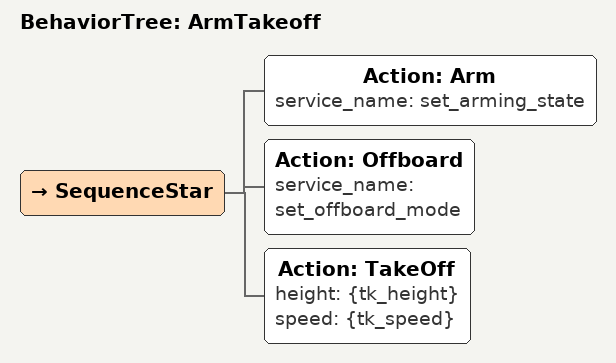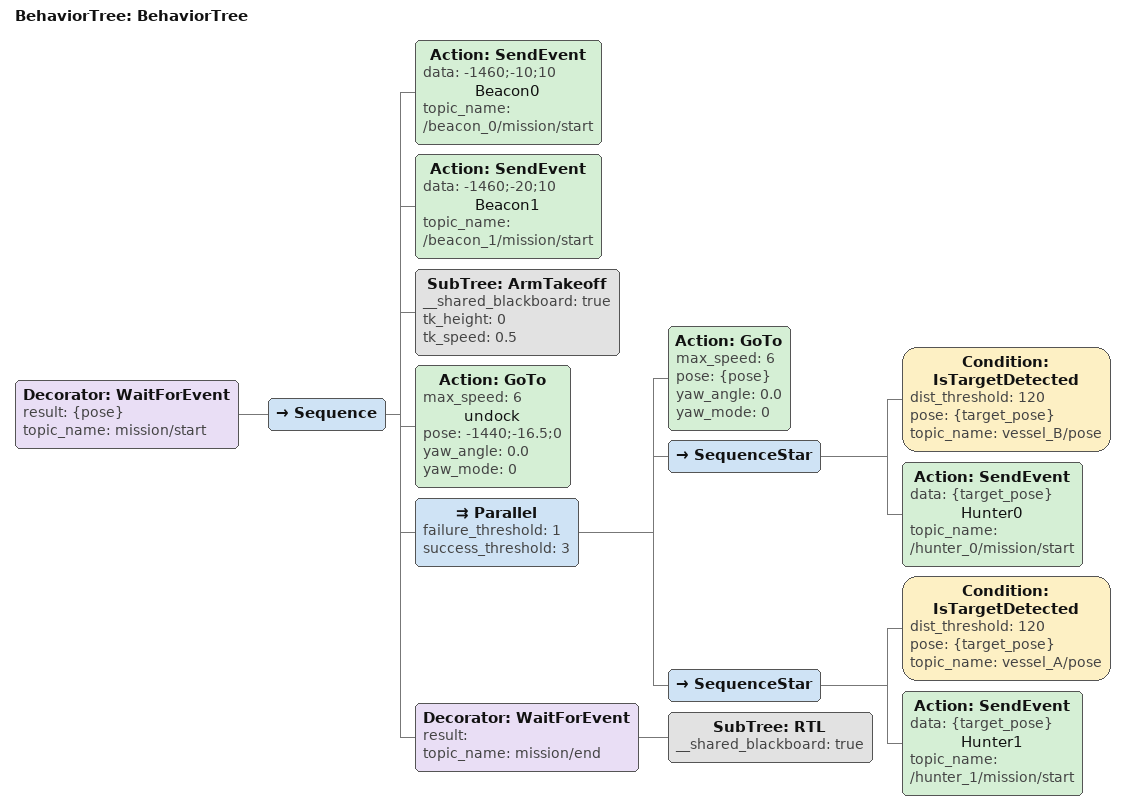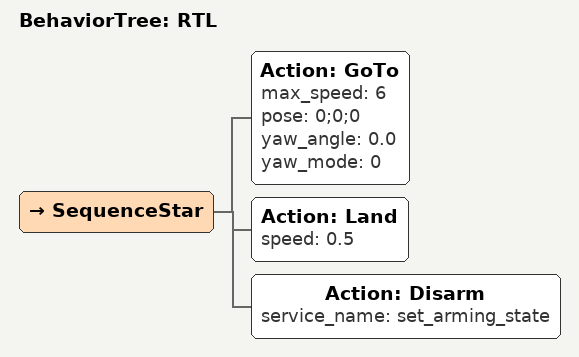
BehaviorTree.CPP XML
<?xml version="1.0"?>
<root main_tree_to_execute="BehaviorTree">
    <BehaviorTree ID="ArmTakeoff">
        <SequenceStar>
            <Action ID="Arm" service_name="set_arming_state"/>
            <Action ID="Offboard" service_name="set_offboard_mode"/>
            <Action ID="TakeOff" height="{tk_height}" speed="{tk_speed}"/>
        </SequenceStar>
    </BehaviorTree>
    <BehaviorTree ID="BehaviorTree">
        <Decorator ID="WaitForEvent" result="{pose}" topic_name="mission/start">
            <Sequence>
                <Action ID="SendEvent" data="-1460;-10;10" name="Beacon0" topic_name="/beacon_0/mission/start"/>
                <Action ID="SendEvent" data="-1460;-20;10" name="Beacon1" topic_name="/beacon_1/mission/start"/>
                <SubTree ID="ArmTakeoff" __shared_blackboard="true" tk_height="0" tk_speed="0.5"/>
                <Action ID="GoTo" max_speed="6" name="undock" pose="-1440;-16.5;0" yaw_angle="0.0" yaw_mode="0"/>
                <Parallel failure_threshold="1" success_threshold="3">
                    <Action ID="GoTo" max_speed="6" pose="{pose}" yaw_angle="0.0" yaw_mode="0"/>
                    <SequenceStar>
                        <Condition ID="IsTargetDetected" dist_threshold="120" pose="{target_pose}" topic_name="vessel_B/pose"/>
                        <Action ID="SendEvent" data="{target_pose}" name="Hunter0" topic_name="/hunter_0/mission/start"/>
                    </SequenceStar>
                    <SequenceStar>
                        <Condition ID="IsTargetDetected" dist_threshold="120" pose="{target_pose}" topic_name="vessel_A/pose"/>
                        <Action ID="SendEvent" data="{target_pose}" name="Hunter1" topic_name="/hunter_1/mission/start"/>
                    </SequenceStar>
                </Parallel>
                <Decorator ID="WaitForEvent" result="" topic_name="mission/end">
                    <SubTree ID="RTL" __shared_blackboard="true"/>
                </Decorator>
            </Sequence>
        </Decorator>
    </BehaviorTree>
    <BehaviorTree ID="RTL">
        <SequenceStar>
            <Action ID="GoTo" max_speed="6" pose="0;0;0" yaw_angle="0.0" yaw_mode="0"/>
            <Action ID="Land" speed="0.5"/>
            <Action ID="Disarm" service_name="set_arming_state"/>
        </SequenceStar>
    </BehaviorTree>
</root>
